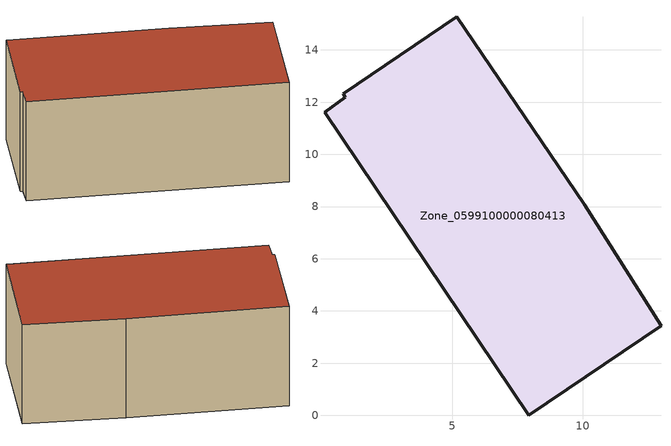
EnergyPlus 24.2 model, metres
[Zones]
Zone_0599100000080413
 floor ground (C_G): 7.93,0 0.1,11.61 0.9,12.2 0.81,12.32 5.17,15.28 10.04,8.1 12.99,3.43 z0
 wall outside (C_F): 12.99,3.43 10.04,8.1 5.17,15.28 0.81,12.32 0.9,12.2 0.1,11.61 7.93,0 12.99,3.43 z0:6.17
 roof outside (C_R): 0.1,11.61 7.93,0 12.99,3.43 10.04,8.1 5.17,15.28 0.81,12.32 0.9,12.2 z6.17
[BUILDING]
Pand.0599100000080413: North Axis=0; Terrain=City; Loads Convergence Tolerance Value=0.04; Temperature Convergence Tolerance Value=0.4; Solar Distribution=FullExterior; Maximum Number of Warmup Days=25; Minimum Number of Warmup Days=1
[Site:Location]
Rotterdam.The.Hague.AP_ZH_NLD Design_Conditions: Latitude=51.96; Longitude=4.45; Time Zone=1; Elevation=-4.5
[SITE:GROUNDTEMPERATURE:BUILDINGSURFACE]
18, 18, 18, 18, 18, 18, 18, 18, 18, 18, 18, 18
[MATERIAL] Thermal Absorptance=0.9; Solar Absorptance=0.7; Visible Absorptance=0.7
Name | Roughness | Thickness | Conductivity | Density | Specific Heat
G.TI.1975-1991 | MediumSmooth | 0.15 | 0.288461 | 540 | 1210
F.TI.1975-1991 | Rough | 0.3 | 0.230769 | 1920 | 840
R.TI.1975-1991 | MediumRough | 0.2 | 0.153846 | 1500 | 1000
[CONSTRUCTION]
C_G: G.TI.1975-1991
C_F: F.TI.1975-1991
C_R: R.TI.1975-1991
[ZONE]
Zone_0599100000080413: Type=1; Multiplier=1; Ceiling Height=Autocalculate; Volume=Autocalculate; Floor Area=autocalculate; Part of Total Floor Area=Yes
[ZONEINFILTRATION:DESIGNFLOWRATE]
Infil_Zone_0599100000080413: Zone or ZoneList or Space or SpaceList=Zone_0599100000080413; Schedule=AlwaysOn; Design Flow Rate Calculation Method=Flow/Area; Flow Rate per Floor Area=0.003; Constant Term Coefficient=1; Temperature Term Coefficient=0; Velocity Term Coefficient=0; Velocity Squared Term Coefficient=0
[HVACTEMPLATE:ZONE:IDEALLOADSAIRSYSTEM]
Zone_0599100000080413: Maximum Heating Supply Air Temperature=50; Minimum Cooling Supply Air Temperature=13; Maximum Heating Supply Air Humidity Ratio=0.0156; Minimum Cooling Supply Air Humidity Ratio=0.0077; Heating Limit=NoLimit; Cooling Limit=NoLimit; Dehumidification Control Type=ConstantSensibleHeatRatio; Cooling Sensible Heat Ratio=0.7; Dehumidification Setpoint=60; Humidification Control Type=None; Humidification Setpoint=30; Outdoor Air Method=None; Outdoor Air Flow Rate per Person=0.00944; Outdoor Air Flow Rate per Zone Floor Area=0; Outdoor Air Flow Rate per Zone=0; Demand Controlled Ventilation Type=None; Outdoor Air Economizer Type=NoEconomizer; Heat Recovery Type=None; Sensible Heat Recovery Effectiveness=0.7; Latent Heat Recovery Effectiveness=0.65
[ZONECONTROL:THERMOSTAT]
ThermostatControl_Zone_0599100000080413: Zone or ZoneList=Zone_0599100000080413; Control Type Schedule=DualSetpointControlType; Control 1=Thermostat_Zone_0599100000080413; Temperature Difference Between Cutout And Setpoint=0
[THERMOSTATSETPOINT:DUALSETPOINT]
Thermostat_Zone_0599100000080413: Heating Setpoint Temperature Schedule=HeatingSetpoint_Zone_0599100000080413; Cooling Setpoint Temperature Schedule=CoolingSetpoint_Zone_0599100000080413
[SCHEDULE:COMPACT]
HeatingSetpoint_Zone_0599100000080413: Through: 12/31, For: AllDays, Until: 24:00, 21
CoolingSetpoint_Zone_0599100000080413: Through: 12/31, For: AllDays, Until: 24:00, 24
DualSetpointControlType: Through: 12/31, For: AllDays, Until: 24:00, 4
AlwaysOn: Through: 12/31, For: AllDays, Until: 24:00, 1
